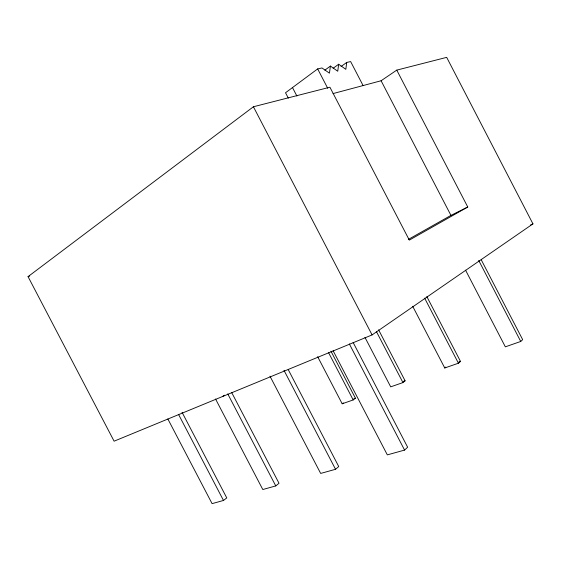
<?xml version="1.0" encoding="UTF-8"?>
<svg xmlns="http://www.w3.org/2000/svg" width="561" height="561" viewBox="0 0 561 561"><rect width="100%" height="100%" fill="white"/><g stroke="black" fill="none" stroke-linecap="round" stroke-linejoin="round"><path stroke-width="0.84" d="M363.121 85.623L350.639 61.57L346.698 62.446L345.835 69.347L338.676 64.234L333.129 68.281M338.676 64.234L337.743 71.233L330.436 66.072L324.868 70.153M330.436 66.072L329.433 73.175L321.979 67.951L317.659 68.912L285.521 92.754L288.312 98.119M333.115 350.737L387.328 454.88L404.579 450.083L407.644 447.222L353.128 342.455M465.567 270.192L505.342 346.838L520.741 341.46L522.67 339.657L481.254 259.82M269.981 376.193L320.668 473.428L335.548 469.291L338.739 466.535L288.256 369.657M412.693 306.292L444.754 367.981L458.435 363.212L460.504 361.424L426.851 296.636M444.754 367.981L445.799 367.09M215.543 398.99L262.793 489.529L275.767 485.917L279.02 483.273L231.651 392.469M364.959 337.364L390.701 386.852L402.938 382.581L405.105 380.814L378.591 329.833M167.851 418.969L212.086 503.638L223.488 500.461L226.77 497.916L182.059 412.3M317.659 356.691L342.182 403.78L353.192 399.944L355.429 398.205L330.962 351.2M342.182 403.78L343.311 402.917M396.767 70.118L446.682 57.362L532.95 223.874L372.083 334.924L114.107 441.184L28.05 276.643L253.418 106.758L329.91 87.207L409.32 240.115L467.762 207.016L396.767 70.118L381.094 80.756L333.052 93.582M341.053 66.542L346.698 62.446M222.296 396.62L224.512 395.217M408.366 239.414L450.946 215.389L467.762 207.016M530.559 224.961L532.95 223.874M28.05 276.643L29.691 276.033M353.858 398.752L355.429 398.205M403.478 381.382L405.105 380.814M458.898 361.985L460.504 361.424M283.985 370.337L335.548 469.291M227.745 393.878L275.767 485.917M178.573 414.467L223.488 500.461M478.708 260.437L520.741 341.46M381.094 80.756L450.946 215.389M317.659 68.912L327.743 88.322M424.642 298.157L458.435 363.212M292.498 87.579L296.895 96.029M376.319 331.397L402.938 382.581M253.418 106.758L372.083 334.924M349.342 343.928L404.579 450.083M328.634 352.764L353.192 399.944"/></g></svg>
